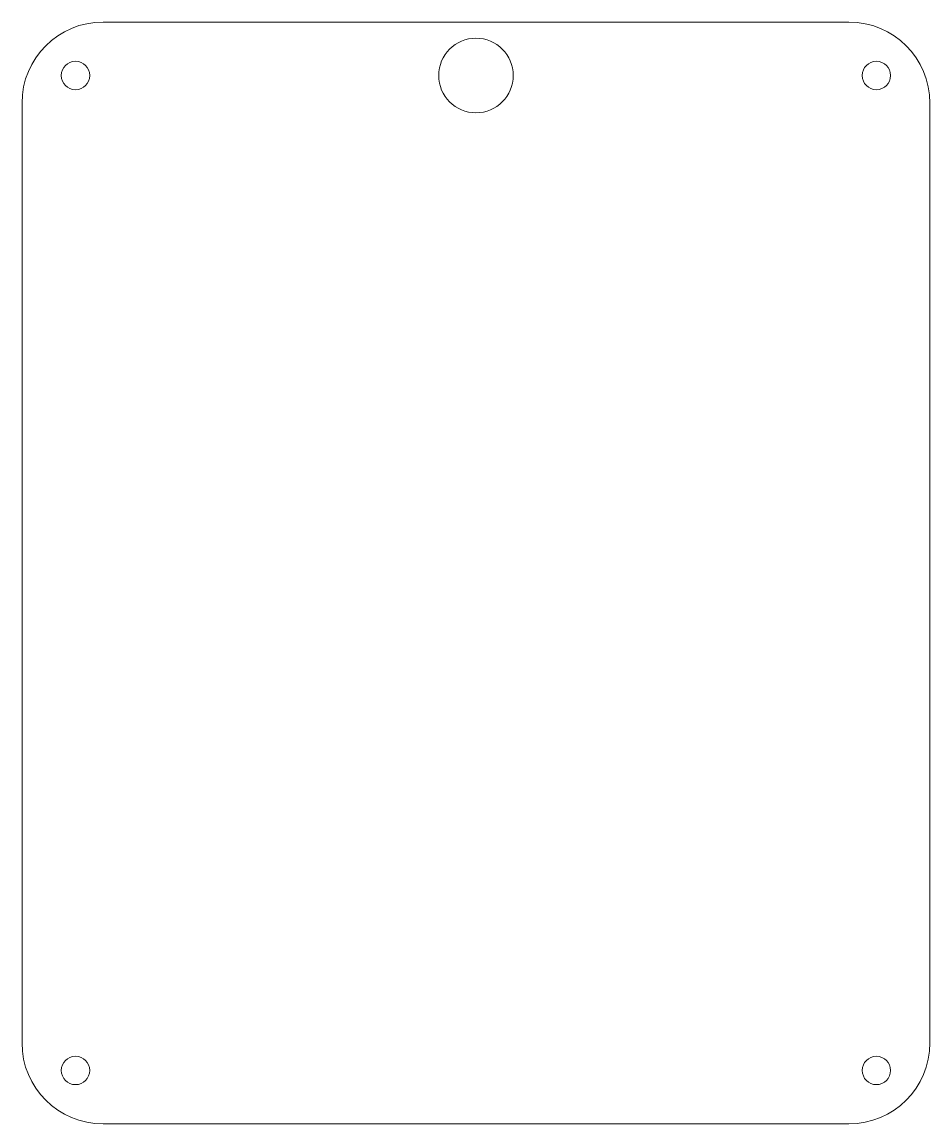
# Model space of a CAD drawing. Header units: millimetres. Extents: x 50 to 162, y 84 to 220.
import ezdxf

# ---------------------------------------------------------------- set-up
doc = ezdxf.new("R2010")
doc.units = ezdxf.units.MM

msp = doc.modelspace()

# ---------------------------------------------------------------- linework, layer by layer
at = {"color": 7, "linetype": 'Continuous', "lineweight": 15}
for p, q in [((151.63, 220.15), (59.63, 220.15)), ((49.63, 210.15), (49.63, 94.15)), ((161.63, 94.15), (161.63, 210.15)), ((59.63, 84.15), (151.63, 84.15))]:
    msp.add_line(p, q, dxfattribs=at)
for centre, radius in [((105.63, 213.55), 4.6), ((56.23, 213.55), 1.75), ((155.03, 213.55), 1.75), ((56.23, 90.75), 1.75), ((155.03, 90.75), 1.75)]:
    msp.add_circle(centre, radius, dxfattribs=at)
for centre, start, end in [((59.63, 210.15), 90, 180), ((151.63, 210.15), 0, 90), ((59.63, 94.15), 180, 270), ((151.63, 94.15), 270, 0)]:
    msp.add_arc(centre, 10, start, end, dxfattribs=at)

doc.saveas('drawing.dxf')
